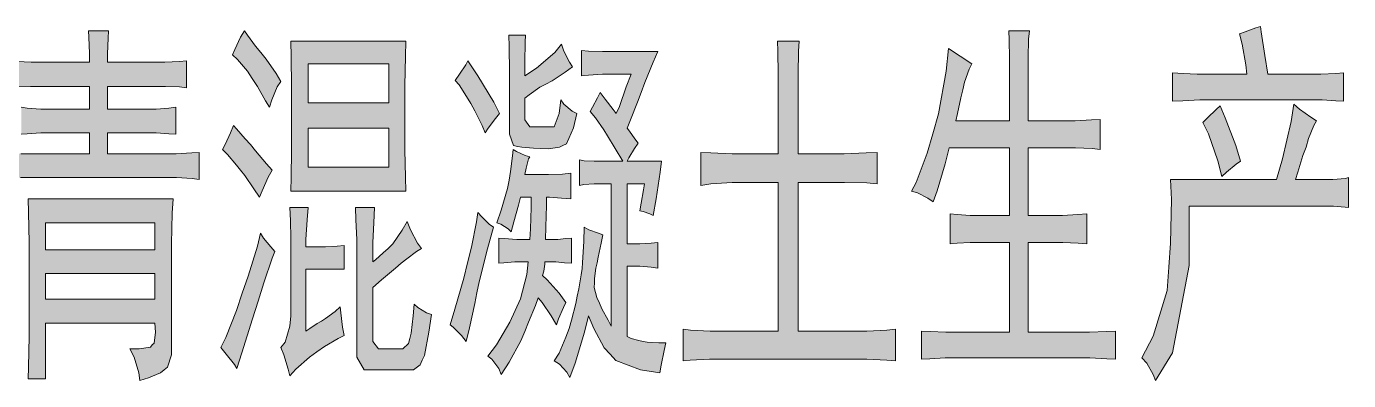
# Model space of a CAD drawing. Header units: millimetres. Extents: x 0 to 829, y 0 to 586.
# Drawn here: x 786.23 to 796.97, y 82.3 to 85.17 of the extents above; entities that cross this region are included whole.
import ezdxf

# ---------------------------------------------------------------- set-up
doc = ezdxf.new("R2010")
doc.units = ezdxf.units.MM

msp = doc.modelspace()

# ---------------------------------------------------------------- hatches: boundary and pattern name
h = msp.add_hatch(color=0)
h.dxf.hatch_style = 2
h.paths.add_polyline_path([(786.892, 85.139389), (786.888472, 85.079417), (786.884944, 84.952417), (786.884944, 84.885389), (787.287111, 84.885389), (787.350611, 84.885389), (787.470556, 84.888917), (787.527, 84.895972), (787.527, 84.67725), (787.470556, 84.684306), (787.354139, 84.687833), (787.294167, 84.687833), (786.884944, 84.687833), (786.884944, 84.504389), (787.234194, 84.504389), (787.280056, 84.504389), (787.382361, 84.511444), (787.438806, 84.5185), (787.438806, 84.299778), (787.382361, 84.303306), (787.280056, 84.310361), (787.234194, 84.310361), (786.884944, 84.310361), (786.884944, 84.141028), (787.371778, 84.141028), (787.442333, 84.141028), (787.569333, 84.148083), (787.629306, 84.151611), (787.629306, 83.932889), (787.572861, 83.939944), (787.445861, 83.947), (787.371778, 83.947), (786.232306, 83.947), (786.175861, 83.947), (786.055917, 83.939944), (785.999472, 83.932889), (785.999472, 84.151611), (786.059444, 84.148083), (786.179389, 84.141028), (786.232306, 84.141028), (786.736778, 84.141028), (786.736778, 84.310361), (786.401639, 84.310361), (786.341667, 84.310361), (786.232306, 84.303306), (786.182917, 84.299778), (786.182917, 84.5185), (786.232306, 84.511444), (786.341667, 84.504389), (786.401639, 84.504389), (786.736778, 84.504389), (786.736778, 84.687833), (786.3205, 84.687833), (786.257, 84.687833), (786.144111, 84.684306), (786.094722, 84.67725), (786.094722, 84.895972), (786.151167, 84.888917), (786.264056, 84.885389), (786.3205, 84.885389), (786.736778, 84.885389), (786.736778, 84.955944), (786.73325, 85.086472), (786.729722, 85.139389)])
h = msp.add_hatch(color=0)
h.dxf.hatch_style = 2
h.paths.add_polyline_path([(787.996194, 85.139389), (788.020889, 85.104111), (788.087917, 85.015917), (788.13025, 84.963), (788.172583, 84.910083), (788.253722, 84.793667), (788.292528, 84.726639), (788.264306, 84.684306), (788.218444, 84.578472), (788.200806, 84.5185), (788.169056, 84.571417), (788.102028, 84.687833), (788.059694, 84.751333), (788.020889, 84.811306), (787.93975, 84.906556), (787.900944, 84.945361), (787.918583, 84.987694), (787.964444, 85.086472)])
h = msp.add_hatch(color=0)
h.dxf.hatch_style = 2
h.paths.add_polyline_path([(793.90875, 84.871278), (793.887583, 84.828944), (793.848778, 84.723111), (793.834667, 84.659611), (793.820556, 84.596111), (793.792333, 84.469111), (793.778222, 84.409139), (794.215667, 84.409139), (794.215667, 84.836), (794.215667, 84.913611), (794.212139, 85.065306), (794.208611, 85.139389), (794.377944, 85.139389), (794.370889, 85.072361), (794.367361, 84.920667), (794.367361, 84.836), (794.367361, 84.409139), (794.691917, 84.409139), (794.748361, 84.409139), (794.882417, 84.416194), (794.952972, 84.419722), (794.952972, 84.176306), (794.885944, 84.183361), (794.751889, 84.190417), (794.691917, 84.190417), (794.367361, 84.190417), (794.367361, 83.640083), (794.596667, 83.640083), (794.646056, 83.640083), (794.769528, 83.647139), (794.843611, 83.654194), (794.843611, 83.410778), (794.773056, 83.414306), (794.649583, 83.421361), (794.596667, 83.421361), (794.367361, 83.421361), (794.367361, 82.691111), (794.808333, 82.691111), (794.864778, 82.691111), (795.002361, 82.698167), (795.076444, 82.701694), (795.076444, 82.472389), (795.005889, 82.475917), (794.868306, 82.482972), (794.808333, 82.482972), (793.753528, 82.482972), (793.693556, 82.482972), (793.566556, 82.475917), (793.499528, 82.472389), (793.499528, 82.701694), (793.570083, 82.698167), (793.697083, 82.691111), (793.753528, 82.691111), (794.215667, 82.691111), (794.215667, 83.421361), (793.944028, 83.421361), (793.894639, 83.421361), (793.788806, 83.414306), (793.732361, 83.410778), (793.732361, 83.654194), (793.788806, 83.647139), (793.894639, 83.640083), (793.944028, 83.640083), (794.215667, 83.640083), (794.215667, 84.190417), (793.725306, 84.190417), (793.693556, 84.059889), (793.626528, 83.841167), (793.594778, 83.749444), (793.552444, 83.781194), (793.467778, 83.823528), (793.418389, 83.837639), (793.457194, 83.908194), (793.545389, 84.144556), (793.59125, 84.303306), (793.637111, 84.465583), (793.700611, 84.811306), (793.71825, 84.99475)])
h = msp.add_hatch(color=0)
h.dxf.hatch_style = 2
h.paths.add_polyline_path([(796.254722, 85.174667), (796.261778, 85.132333), (796.29, 84.938306), (796.314694, 84.786611), (796.678056, 84.786611), (796.745083, 84.786611), (796.868556, 84.793667), (796.928528, 84.797194), (796.928528, 84.567889), (796.868556, 84.571417), (796.755667, 84.578472), (796.699222, 84.578472), (795.817278, 84.578472), (795.760833, 84.578472), (795.62325, 84.571417), (795.538583, 84.567889), (795.538583, 84.797194), (795.626778, 84.793667), (795.739667, 84.786611), (795.764361, 84.786611), (796.145361, 84.786611), (796.134778, 84.864222), (796.106556, 85.030028), (796.085389, 85.114694), (796.13125, 85.132333), (796.215917, 85.164083)])
h = msp.add_hatch(color=0)
h.paths.add_polyline_path([(789.308528, 85.054722), (789.305, 84.93125), (789.301472, 84.694889), (789.301472, 84.578472), (789.301472, 84.275083), (789.301472, 84.172778), (789.305, 83.950528), (789.308528, 83.837639), (788.373667, 83.837639), (788.377194, 83.950528), (788.380722, 84.165722), (788.380722, 84.260972), (788.380722, 84.578472), (788.380722, 84.687833), (788.377194, 84.927722), (788.373667, 85.054722)])
h.paths.add_polyline_path([(789.170944, 84.031667), (789.170944, 84.349167), (788.514778, 84.349167), (788.514778, 84.031667)])
h.paths.add_polyline_path([(789.170944, 84.553778), (789.170944, 84.871278), (788.514778, 84.871278), (788.514778, 84.553778)])
h = msp.add_hatch(color=0)
h.dxf.hatch_style = 2
h.paths.add_polyline_path([(790.663194, 84.846583), (790.603222, 84.80425), (790.497389, 84.733694), (790.448, 84.705472), (790.398611, 84.680778), (790.310417, 84.620806), (790.275139, 84.592583), (790.275139, 84.469111), (790.275139, 84.416194), (790.317472, 84.35975), (790.363333, 84.35975), (790.493861, 84.35975), (790.515028, 84.35975), (790.553833, 84.469111), (790.567944, 84.578472), (790.592639, 84.543194), (790.659667, 84.48675), (790.698472, 84.469111), (790.67025, 84.352694), (790.613806, 84.222167), (790.585583, 84.208056), (790.557361, 84.193944), (790.469167, 84.179833), (790.405667, 84.183361), (790.345694, 84.186889), (790.250444, 84.193944), (790.215167, 84.201), (790.183417, 84.208056), (790.151667, 84.299778), (790.151667, 84.384444), (790.151667, 84.687833), (790.151667, 84.80425), (790.148139, 85.012389), (790.144611, 85.104111), (790.282194, 85.104111), (790.278667, 85.047667), (790.275139, 84.885389), (790.275139, 84.7725), (790.370389, 84.836), (790.518556, 84.963), (790.575, 85.030028), (790.592639, 84.973583), (790.6385, 84.885389)])
h = msp.add_hatch(color=0)
h.dxf.hatch_style = 2
h.paths.add_polyline_path([(792.335361, 84.141028), (792.335361, 84.67725), (792.335361, 84.786611), (792.331833, 84.973583), (792.328306, 85.054722), (792.504694, 85.054722), (792.501167, 84.973583), (792.497639, 84.786611), (792.497639, 84.67725), (792.497639, 84.141028), (792.776333, 84.141028), (792.871583, 84.141028), (793.0515, 84.148083), (793.139694, 84.151611), (793.139694, 83.897611), (793.055028, 83.904667), (792.875111, 83.908194), (792.776333, 83.908194), (792.497639, 83.908194), (792.497639, 82.701694), (792.966833, 82.701694), (793.055028, 82.701694), (793.217306, 82.70875), (793.287861, 82.715806), (793.287861, 82.458278), (793.217306, 82.465333), (793.055028, 82.472389), (792.966833, 82.472389), (791.87675, 82.472389), (791.777972, 82.472389), (791.619222, 82.465333), (791.562778, 82.458278), (791.562778, 82.715806), (791.62275, 82.70875), (791.7815, 82.701694), (791.87675, 82.701694), (792.335361, 82.701694), (792.335361, 83.908194), (792.053139, 83.908194), (791.961417, 83.908194), (791.788556, 83.897611), (791.707417, 83.8835), (791.707417, 84.151611), (791.788556, 84.148083), (791.961417, 84.141028), (792.053139, 84.141028)])
h = msp.add_hatch(color=0)
h.dxf.hatch_style = 2
h.paths.add_polyline_path([(789.813, 84.895972), (789.894139, 84.7725), (790.024667, 84.560833), (790.070528, 84.469111), (790.038778, 84.426778), (789.978806, 84.349167), (789.954111, 84.310361), (789.929417, 84.370333), (789.869444, 84.490278), (789.837694, 84.55025), (789.802417, 84.606694), (789.742444, 84.701944), (789.710694, 84.737222), (789.745972, 84.786611), (789.795361, 84.864222)])
h = msp.add_hatch(color=0)
h.dxf.hatch_style = 2
h.paths.add_polyline_path([(790.807833, 84.483222), (790.825472, 84.5185), (790.867806, 84.596111), (790.888972, 84.638444), (790.927778, 84.585528), (790.994806, 84.500861), (791.0195, 84.469111), (791.044194, 84.525556), (791.100639, 84.684306), (791.139444, 84.786611), (790.963056, 84.786611), (790.906611, 84.786611), (790.793722, 84.779556), (790.737278, 84.7725), (790.737278, 84.980639), (790.793722, 84.973583), (790.906611, 84.970056), (790.963056, 84.970056), (791.358167, 84.970056), (791.319361, 84.885389), (791.252333, 84.719583), (791.220583, 84.638444), (791.192361, 84.560833), (791.135917, 84.416194), (791.107694, 84.349167), (791.125333, 84.324472), (791.171194, 84.260972), (791.195889, 84.225694), (791.167667, 84.183361), (791.121806, 84.109278), (791.107694, 84.081056), (791.386389, 84.081056), (791.375806, 83.992861), (791.344056, 83.774139), (791.319361, 83.640083), (791.291139, 83.654194), (791.238222, 83.671833), (791.21, 83.678889), (791.220583, 83.738861), (791.24175, 83.848222), (791.248806, 83.897611), (791.107694, 83.897611), (791.107694, 83.410778), (791.174722, 83.410778), (791.21, 83.410778), (791.301722, 83.414306), (791.358167, 83.421361), (791.358167, 83.213222), (791.301722, 83.220278), (791.21, 83.227333), (791.174722, 83.227333), (791.107694, 83.227333), (791.107694, 82.655833), (791.139444, 82.641722), (791.202944, 82.624083), (791.238222, 82.617028), (791.269972, 82.609972), (791.365222, 82.606444), (791.421667, 82.606444), (791.407556, 82.542944), (791.382861, 82.423), (791.372278, 82.363028), (791.217056, 82.387722), (791.015972, 82.461806), (790.970111, 82.514722), (790.920722, 82.564111), (790.836056, 82.722861), (790.793722, 82.825167), (790.761972, 82.691111), (790.684361, 82.440639), (790.642028, 82.324222), (790.617333, 82.366556), (790.557361, 82.433583), (790.515028, 82.458278), (790.553833, 82.521778), (790.610278, 82.652306), (790.634972, 82.722861), (790.656139, 82.789889), (790.691417, 82.923944), (790.702, 82.983917), (790.716111, 83.043889), (790.73375, 83.156778), (790.740806, 83.209694), (790.744333, 83.259083), (790.754917, 83.428417), (790.758444, 83.544833), (790.79725, 83.523667), (790.874861, 83.495444), (790.910139, 83.481333), (790.896028, 83.414306), (790.871333, 83.301417), (790.864278, 83.255556), (790.853694, 83.213222), (790.843111, 83.128556), (790.843111, 83.093278), (790.839583, 83.054472), (790.86075, 82.973333), (790.881917, 82.927472), (790.903083, 82.881611), (790.952472, 82.789889), (790.977167, 82.7405), (790.977167, 83.897611), (790.888972, 83.897611), (790.839583, 83.897611), (790.754917, 83.890556), (790.719639, 83.8835), (790.719639, 84.091639), (790.758444, 84.084583), (790.839583, 84.081056), (790.881917, 84.081056), (791.072417, 84.081056), (790.948944, 84.285667), (790.917194, 84.335056), (790.850167, 84.433833)])
h = msp.add_hatch(color=0)
h.dxf.hatch_style = 2
h.paths.add_polyline_path([(796.709806, 84.409139), (796.688639, 84.370333), (796.646306, 84.2645), (796.625139, 84.193944), (796.600444, 84.126917), (796.558111, 83.992861), (796.540472, 83.932889), (796.76625, 83.932889), (796.843861, 83.932889), (796.946167, 83.939944), (796.970861, 83.947), (796.970861, 83.703583), (796.942639, 83.707111), (796.847389, 83.714167), (796.780361, 83.714167), (795.676167, 83.714167), (795.676167, 83.234389), (795.538583, 82.525306), (795.401, 82.299528), (795.383361, 82.348917), (795.330444, 82.440639), (795.291639, 82.482972), (795.383361, 82.659361), (795.49625, 83.029778), (795.510361, 83.220278), (795.524472, 83.414306), (795.531528, 83.770611), (795.524472, 83.932889), (796.38525, 83.932889), (796.434639, 84.098694), (796.505194, 84.402083), (796.526361, 84.543194), (796.572222, 84.504389), (796.663944, 84.437361)])
h = msp.add_hatch(color=0)
h.dxf.hatch_style = 2
h.paths.add_polyline_path([(795.926639, 84.529083), (795.968972, 84.433833), (796.053639, 84.208056), (796.092444, 84.081056), (796.057167, 84.056361), (795.979556, 83.992861), (795.94075, 83.957583), (795.909, 84.084583), (795.831389, 84.303306), (795.785528, 84.395028), (795.824333, 84.433833), (795.894889, 84.500861)])
h = msp.add_hatch(color=0)
h.dxf.hatch_style = 2
h.paths.add_polyline_path([(787.908, 84.370333), (787.932694, 84.342111), (788.00325, 84.260972), (788.045583, 84.215111), (788.087917, 84.165722), (788.176111, 84.059889), (788.221972, 84.006972), (788.190222, 83.950528), (788.140833, 83.841167), (788.119667, 83.78825), (788.073806, 83.855278), (787.999722, 83.964639), (787.964444, 84.006972), (787.932694, 84.049306), (787.858611, 84.133972), (787.819806, 84.176306), (787.840972, 84.215111), (787.883306, 84.310361)])
h = msp.add_hatch(color=0)
h.dxf.hatch_style = 2
h.paths.add_polyline_path([(790.419778, 83.15325), (790.458583, 83.117972), (790.553833, 83.008611), (790.610278, 82.934528), (790.589111, 82.892194), (790.550306, 82.800472), (790.532667, 82.751083), (790.490333, 82.825167), (790.41625, 82.934528), (790.3845, 82.969806), (790.363333, 82.909833), (790.306889, 82.77225), (790.275139, 82.698167), (790.243389, 82.620556), (790.148139, 82.447694), (790.084639, 82.348917), (790.063472, 82.398306), (790.007028, 82.472389), (789.975278, 82.497083), (790.045833, 82.588806), (790.155194, 82.77225), (790.197528, 82.8675), (790.239861, 82.96275), (790.292778, 83.160306), (790.303361, 83.262611), (790.239861, 83.262611), (790.194, 83.262611), (790.105806, 83.255556), (790.063472, 83.252028), (790.063472, 83.456639), (790.109333, 83.453111), (790.211639, 83.446056), (790.268083, 83.446056), (790.317472, 83.446056), (790.321, 83.530722), (790.328056, 83.703583), (790.328056, 83.78825), (790.239861, 83.78825), (790.22575, 83.72475), (790.186944, 83.587167), (790.165778, 83.506028), (790.141083, 83.530722), (790.081111, 83.569528), (790.049361, 83.580111), (790.084639, 83.682417), (790.134028, 83.858806), (790.148139, 83.925833), (790.158722, 83.996389), (790.176361, 84.123389), (790.179889, 84.176306), (790.208111, 84.158667), (790.278667, 84.126917), (790.317472, 84.116333), (790.306889, 84.098694), (790.285722, 84.024611), (790.275139, 83.971694), (790.419778, 83.971694), (790.469167, 83.971694), (790.582056, 83.975222), (790.649083, 83.982278), (790.649083, 83.774139), (790.575, 83.781194), (790.476222, 83.78825), (790.451528, 83.78825), (790.451528, 83.721222), (790.448, 83.548361), (790.444472, 83.446056), (790.515028, 83.446056), (790.54325, 83.446056), (790.610278, 83.453111), (790.656139, 83.456639), (790.656139, 83.252028), (790.599694, 83.255556), (790.529139, 83.262611), (790.507972, 83.262611), (790.437417, 83.262611), (790.437417, 83.244972), (790.430361, 83.188528)])
h = msp.add_hatch(color=0)
h.paths.add_polyline_path([(787.064861, 82.557056), (787.142472, 82.557056), (787.234194, 82.571167), (787.248306, 82.588806), (787.262417, 82.602917), (787.273, 82.691111), (787.269472, 82.765194), (786.380472, 82.765194), (786.380472, 82.313639), (786.239361, 82.313639), (786.242889, 82.408889), (786.246417, 82.659361), (786.246417, 82.811056), (786.246417, 83.287306), (786.246417, 83.421361), (786.242889, 83.664778), (786.239361, 83.774139), (787.417639, 83.774139), (787.410583, 83.657722), (787.403528, 83.410778), (787.403528, 83.276722), (787.403528, 82.58175), (787.403528, 82.507667), (787.371778, 82.408889), (787.343556, 82.387722), (787.315333, 82.363028), (787.216556, 82.320694), (787.146, 82.299528), (787.138944, 82.363028), (787.100139, 82.490028)])
h.paths.add_polyline_path([(787.269472, 83.361389), (787.269472, 83.580111), (786.380472, 83.580111), (786.380472, 83.361389)])
h.paths.add_polyline_path([(787.269472, 82.959222), (787.269472, 83.167361), (786.380472, 83.167361), (786.380472, 82.959222)])
h = msp.add_hatch(color=0)
h.dxf.hatch_style = 2
h.paths.add_polyline_path([(788.292528, 82.567639), (788.327806, 82.609972), (788.366611, 82.7405), (788.373667, 82.825167), (788.373667, 83.410778), (788.373667, 83.453111), (788.370139, 83.59775), (788.366611, 83.703583), (788.514778, 83.703583), (788.507722, 83.604806), (788.497139, 83.446056), (788.497139, 83.386083), (788.617083, 83.386083), (788.655889, 83.386083), (788.751139, 83.389611), (788.807583, 83.396667), (788.807583, 83.202639), (788.497139, 83.202639), (788.497139, 82.701694), (788.528889, 82.722861), (788.588861, 82.761667), (788.624139, 82.782833), (788.655889, 82.804), (788.7335, 82.860444), (788.775833, 82.89925), (788.779361, 82.849861), (788.793472, 82.733444), (788.807583, 82.666417), (788.758194, 82.641722), (788.648833, 82.574694), (788.585333, 82.532361), (788.525361, 82.490028), (788.416, 82.39125), (788.366611, 82.338333), (788.3525, 82.39125), (788.317222, 82.507667)])
h = msp.add_hatch(color=0)
h.dxf.hatch_style = 2
h.paths.add_polyline_path([(789.054528, 83.703583), (789.047472, 83.580111), (789.040417, 83.421361), (789.040417, 83.386083), (789.040417, 83.262611), (789.061583, 83.28025), (789.125083, 83.336694), (789.163889, 83.371972), (789.202694, 83.410778), (789.280306, 83.520139), (789.319111, 83.590694), (789.347333, 83.523667), (789.403778, 83.414306), (789.435528, 83.371972), (789.396722, 83.347278), (789.315583, 83.287306), (789.269722, 83.252028), (789.223861, 83.213222), (789.110972, 83.117972), (789.040417, 83.054472), (789.040417, 82.677), (789.040417, 82.617028), (789.086278, 82.557056), (789.135667, 82.557056), (789.252083, 82.557056), (789.283833, 82.557056), (789.329694, 82.599389), (789.340278, 82.641722), (789.350861, 82.684056), (789.3685, 82.825167), (789.375556, 82.920417), (789.407306, 82.892194), (789.477861, 82.849861), (789.516667, 82.83575), (789.4955, 82.691111), (789.460222, 82.504139), (789.442583, 82.465333), (789.424944, 82.426528), (789.372028, 82.387722), (789.340278, 82.387722), (789.033361, 82.387722), (788.969861, 82.387722), (788.909889, 82.490028), (788.909889, 82.592333), (788.909889, 83.386083), (788.909889, 83.446056), (788.902833, 83.604806), (788.899306, 83.703583)])
h = msp.add_hatch(color=0)
h.dxf.hatch_style = 2
h.paths.add_polyline_path([(789.668361, 82.751083), (789.707167, 82.878083), (789.78125, 83.132083), (789.809472, 83.255556), (789.841222, 83.382556), (789.883556, 83.587167), (789.894139, 83.664778), (789.925889, 83.6295), (789.985861, 83.569528), (790.021139, 83.544833), (789.97175, 83.368444), (789.904722, 83.100333), (789.887083, 83.012139), (789.869444, 82.923944), (789.827111, 82.726389), (789.798889, 82.617028), (789.760083, 82.666417), (789.693056, 82.733444)])
h = msp.add_hatch(color=0)
h.dxf.hatch_style = 2
h.paths.add_polyline_path([(788.243139, 83.347278), (788.221972, 83.294361), (788.154944, 83.093278), (788.109083, 82.945111), (788.063222, 82.800472), (787.975028, 82.525306), (787.936222, 82.398306), (787.915056, 82.430056), (787.848028, 82.514722), (787.805694, 82.567639), (787.8445, 82.648778), (787.932694, 82.8675), (787.978556, 83.008611), (788.027944, 83.146194), (788.102028, 83.389611), (788.126722, 83.495444), (788.151417, 83.456639), (788.211389, 83.386083)])

# ---------------------------------------------------------------- linework, layer by layer
at = {"color": 0, "lineweight": 0}
for points in [[(786.151167, 84.888917), (786.264056, 84.885389), (786.3205, 84.885389), (786.736778, 84.885389), (786.736778, 84.955944), (786.73325, 85.086472), (786.729722, 85.139389), (786.892, 85.139389), (786.888472, 85.079417), (786.884944, 84.952417), (786.884944, 84.885389), (787.287111, 84.885389), (787.350611, 84.885389), (787.470556, 84.888917), (787.527, 84.895972), (787.527, 84.67725), (787.470556, 84.684306), (787.354139, 84.687833), (787.294167, 84.687833), (786.884944, 84.687833), (786.884944, 84.504389), (787.234194, 84.504389), (787.280056, 84.504389), (787.382361, 84.511444), (787.438806, 84.5185), (787.438806, 84.299778), (787.382361, 84.303306), (787.280056, 84.310361), (787.234194, 84.310361), (786.884944, 84.310361), (786.884944, 84.141028), (787.371778, 84.141028), (787.442333, 84.141028), (787.569333, 84.148083), (787.629306, 84.151611), (787.629306, 83.932889), (787.572861, 83.939944), (787.445861, 83.947), (787.371778, 83.947), (786.232306, 83.947), (786.175861, 83.947)], [(786.182917, 84.5185), (786.232306, 84.511444), (786.341667, 84.504389), (786.401639, 84.504389), (786.736778, 84.504389), (786.736778, 84.687833), (786.3205, 84.687833), (786.257, 84.687833), (786.144111, 84.684306)], [(786.179389, 84.141028), (786.232306, 84.141028), (786.736778, 84.141028), (786.736778, 84.310361), (786.401639, 84.310361), (786.341667, 84.310361), (786.232306, 84.303306), (786.182917, 84.299778)]]:
    msp.add_lwpolyline(points, dxfattribs=at)
for points in [[(787.996194, 85.139389), (788.020889, 85.104111), (788.087917, 85.015917), (788.13025, 84.963), (788.172583, 84.910083), (788.253722, 84.793667), (788.292528, 84.726639), (788.264306, 84.684306), (788.218444, 84.578472), (788.200806, 84.5185), (788.169056, 84.571417), (788.102028, 84.687833), (788.059694, 84.751333), (788.020889, 84.811306), (787.93975, 84.906556), (787.900944, 84.945361), (787.918583, 84.987694), (787.964444, 85.086472)], [(793.90875, 84.871278), (793.887583, 84.828944), (793.848778, 84.723111), (793.834667, 84.659611), (793.820556, 84.596111), (793.792333, 84.469111), (793.778222, 84.409139), (794.215667, 84.409139), (794.215667, 84.836), (794.215667, 84.913611), (794.212139, 85.065306), (794.208611, 85.139389), (794.377944, 85.139389), (794.370889, 85.072361), (794.367361, 84.920667), (794.367361, 84.836), (794.367361, 84.409139), (794.691917, 84.409139), (794.748361, 84.409139), (794.882417, 84.416194), (794.952972, 84.419722), (794.952972, 84.176306), (794.885944, 84.183361), (794.751889, 84.190417), (794.691917, 84.190417), (794.367361, 84.190417), (794.367361, 83.640083), (794.596667, 83.640083), (794.646056, 83.640083), (794.769528, 83.647139), (794.843611, 83.654194), (794.843611, 83.410778), (794.773056, 83.414306), (794.649583, 83.421361), (794.596667, 83.421361), (794.367361, 83.421361), (794.367361, 82.691111), (794.808333, 82.691111), (794.864778, 82.691111), (795.002361, 82.698167), (795.076444, 82.701694), (795.076444, 82.472389), (795.005889, 82.475917), (794.868306, 82.482972), (794.808333, 82.482972), (793.753528, 82.482972), (793.693556, 82.482972), (793.566556, 82.475917), (793.499528, 82.472389), (793.499528, 82.701694), (793.570083, 82.698167), (793.697083, 82.691111), (793.753528, 82.691111), (794.215667, 82.691111), (794.215667, 83.421361), (793.944028, 83.421361), (793.894639, 83.421361), (793.788806, 83.414306), (793.732361, 83.410778), (793.732361, 83.654194), (793.788806, 83.647139), (793.894639, 83.640083), (793.944028, 83.640083), (794.215667, 83.640083), (794.215667, 84.190417), (793.725306, 84.190417), (793.693556, 84.059889), (793.626528, 83.841167), (793.594778, 83.749444), (793.552444, 83.781194), (793.467778, 83.823528), (793.418389, 83.837639), (793.457194, 83.908194), (793.545389, 84.144556), (793.59125, 84.303306), (793.637111, 84.465583), (793.700611, 84.811306), (793.71825, 84.99475)], [(796.254722, 85.174667), (796.261778, 85.132333), (796.29, 84.938306), (796.314694, 84.786611), (796.678056, 84.786611), (796.745083, 84.786611), (796.868556, 84.793667), (796.928528, 84.797194), (796.928528, 84.567889), (796.868556, 84.571417), (796.755667, 84.578472), (796.699222, 84.578472), (795.817278, 84.578472), (795.760833, 84.578472), (795.62325, 84.571417), (795.538583, 84.567889), (795.538583, 84.797194), (795.626778, 84.793667), (795.739667, 84.786611), (795.764361, 84.786611), (796.145361, 84.786611), (796.134778, 84.864222), (796.106556, 85.030028), (796.085389, 85.114694), (796.13125, 85.132333), (796.215917, 85.164083)], [(789.308528, 85.054722), (789.305, 84.93125), (789.301472, 84.694889), (789.301472, 84.578472), (789.301472, 84.275083), (789.301472, 84.172778), (789.305, 83.950528), (789.308528, 83.837639), (788.373667, 83.837639), (788.377194, 83.950528), (788.380722, 84.165722), (788.380722, 84.260972), (788.380722, 84.578472), (788.380722, 84.687833), (788.377194, 84.927722), (788.373667, 85.054722)], [(790.663194, 84.846583), (790.603222, 84.80425), (790.497389, 84.733694), (790.448, 84.705472), (790.398611, 84.680778), (790.310417, 84.620806), (790.275139, 84.592583), (790.275139, 84.469111), (790.275139, 84.416194), (790.317472, 84.35975), (790.363333, 84.35975), (790.493861, 84.35975), (790.515028, 84.35975), (790.553833, 84.469111), (790.567944, 84.578472), (790.592639, 84.543194), (790.659667, 84.48675), (790.698472, 84.469111), (790.67025, 84.352694), (790.613806, 84.222167), (790.585583, 84.208056), (790.557361, 84.193944), (790.469167, 84.179833), (790.405667, 84.183361), (790.345694, 84.186889), (790.250444, 84.193944), (790.215167, 84.201), (790.183417, 84.208056), (790.151667, 84.299778), (790.151667, 84.384444), (790.151667, 84.687833), (790.151667, 84.80425), (790.148139, 85.012389), (790.144611, 85.104111), (790.282194, 85.104111), (790.278667, 85.047667), (790.275139, 84.885389), (790.275139, 84.7725), (790.370389, 84.836), (790.518556, 84.963), (790.575, 85.030028), (790.592639, 84.973583), (790.6385, 84.885389)], [(792.335361, 84.141028), (792.335361, 84.67725), (792.335361, 84.786611), (792.331833, 84.973583), (792.328306, 85.054722), (792.504694, 85.054722), (792.501167, 84.973583), (792.497639, 84.786611), (792.497639, 84.67725), (792.497639, 84.141028), (792.776333, 84.141028), (792.871583, 84.141028), (793.0515, 84.148083), (793.139694, 84.151611), (793.139694, 83.897611), (793.055028, 83.904667), (792.875111, 83.908194), (792.776333, 83.908194), (792.497639, 83.908194), (792.497639, 82.701694), (792.966833, 82.701694), (793.055028, 82.701694), (793.217306, 82.70875), (793.287861, 82.715806), (793.287861, 82.458278), (793.217306, 82.465333), (793.055028, 82.472389), (792.966833, 82.472389), (791.87675, 82.472389), (791.777972, 82.472389), (791.619222, 82.465333), (791.562778, 82.458278), (791.562778, 82.715806), (791.62275, 82.70875), (791.7815, 82.701694), (791.87675, 82.701694), (792.335361, 82.701694), (792.335361, 83.908194), (792.053139, 83.908194), (791.961417, 83.908194), (791.788556, 83.897611), (791.707417, 83.8835), (791.707417, 84.151611), (791.788556, 84.148083), (791.961417, 84.141028), (792.053139, 84.141028)], [(789.813, 84.895972), (789.894139, 84.7725), (790.024667, 84.560833), (790.070528, 84.469111), (790.038778, 84.426778), (789.978806, 84.349167), (789.954111, 84.310361), (789.929417, 84.370333), (789.869444, 84.490278), (789.837694, 84.55025), (789.802417, 84.606694), (789.742444, 84.701944), (789.710694, 84.737222), (789.745972, 84.786611), (789.795361, 84.864222)], [(790.807833, 84.483222), (790.825472, 84.5185), (790.867806, 84.596111), (790.888972, 84.638444), (790.927778, 84.585528), (790.994806, 84.500861), (791.0195, 84.469111), (791.044194, 84.525556), (791.100639, 84.684306), (791.139444, 84.786611), (790.963056, 84.786611), (790.906611, 84.786611), (790.793722, 84.779556), (790.737278, 84.7725), (790.737278, 84.980639), (790.793722, 84.973583), (790.906611, 84.970056), (790.963056, 84.970056), (791.358167, 84.970056), (791.319361, 84.885389), (791.252333, 84.719583), (791.220583, 84.638444), (791.192361, 84.560833), (791.135917, 84.416194), (791.107694, 84.349167), (791.125333, 84.324472), (791.171194, 84.260972), (791.195889, 84.225694), (791.167667, 84.183361), (791.121806, 84.109278), (791.107694, 84.081056), (791.386389, 84.081056), (791.375806, 83.992861), (791.344056, 83.774139), (791.319361, 83.640083), (791.291139, 83.654194), (791.238222, 83.671833), (791.21, 83.678889), (791.220583, 83.738861), (791.24175, 83.848222), (791.248806, 83.897611), (791.107694, 83.897611), (791.107694, 83.410778), (791.174722, 83.410778), (791.21, 83.410778), (791.301722, 83.414306), (791.358167, 83.421361), (791.358167, 83.213222), (791.301722, 83.220278), (791.21, 83.227333), (791.174722, 83.227333), (791.107694, 83.227333), (791.107694, 82.655833), (791.139444, 82.641722), (791.202944, 82.624083), (791.238222, 82.617028), (791.269972, 82.609972), (791.365222, 82.606444), (791.421667, 82.606444), (791.407556, 82.542944), (791.382861, 82.423), (791.372278, 82.363028), (791.217056, 82.387722), (791.015972, 82.461806), (790.970111, 82.514722), (790.920722, 82.564111), (790.836056, 82.722861), (790.793722, 82.825167), (790.761972, 82.691111), (790.684361, 82.440639), (790.642028, 82.324222), (790.617333, 82.366556), (790.557361, 82.433583), (790.515028, 82.458278), (790.553833, 82.521778), (790.610278, 82.652306), (790.634972, 82.722861), (790.656139, 82.789889), (790.691417, 82.923944), (790.702, 82.983917), (790.716111, 83.043889), (790.73375, 83.156778), (790.740806, 83.209694), (790.744333, 83.259083), (790.754917, 83.428417), (790.758444, 83.544833), (790.79725, 83.523667), (790.874861, 83.495444), (790.910139, 83.481333), (790.896028, 83.414306), (790.871333, 83.301417), (790.864278, 83.255556), (790.853694, 83.213222), (790.843111, 83.128556), (790.843111, 83.093278), (790.839583, 83.054472), (790.86075, 82.973333), (790.881917, 82.927472), (790.903083, 82.881611), (790.952472, 82.789889), (790.977167, 82.7405), (790.977167, 83.897611), (790.888972, 83.897611), (790.839583, 83.897611), (790.754917, 83.890556), (790.719639, 83.8835), (790.719639, 84.091639), (790.758444, 84.084583), (790.839583, 84.081056), (790.881917, 84.081056), (791.072417, 84.081056), (790.948944, 84.285667), (790.917194, 84.335056), (790.850167, 84.433833)], [(789.170944, 84.553778), (789.170944, 84.871278), (788.514778, 84.871278), (788.514778, 84.553778)], [(796.709806, 84.409139), (796.688639, 84.370333), (796.646306, 84.2645), (796.625139, 84.193944), (796.600444, 84.126917), (796.558111, 83.992861), (796.540472, 83.932889), (796.76625, 83.932889), (796.843861, 83.932889), (796.946167, 83.939944), (796.970861, 83.947), (796.970861, 83.703583), (796.942639, 83.707111), (796.847389, 83.714167), (796.780361, 83.714167), (795.676167, 83.714167), (795.676167, 83.234389), (795.538583, 82.525306), (795.401, 82.299528), (795.383361, 82.348917), (795.330444, 82.440639), (795.291639, 82.482972), (795.383361, 82.659361), (795.49625, 83.029778), (795.510361, 83.220278), (795.524472, 83.414306), (795.531528, 83.770611), (795.524472, 83.932889), (796.38525, 83.932889), (796.434639, 84.098694), (796.505194, 84.402083), (796.526361, 84.543194), (796.572222, 84.504389), (796.663944, 84.437361)], [(795.926639, 84.529083), (795.968972, 84.433833), (796.053639, 84.208056), (796.092444, 84.081056), (796.057167, 84.056361), (795.979556, 83.992861), (795.94075, 83.957583), (795.909, 84.084583), (795.831389, 84.303306), (795.785528, 84.395028), (795.824333, 84.433833), (795.894889, 84.500861)], [(787.908, 84.370333), (787.932694, 84.342111), (788.00325, 84.260972), (788.045583, 84.215111), (788.087917, 84.165722), (788.176111, 84.059889), (788.221972, 84.006972), (788.190222, 83.950528), (788.140833, 83.841167), (788.119667, 83.78825), (788.073806, 83.855278), (787.999722, 83.964639), (787.964444, 84.006972), (787.932694, 84.049306), (787.858611, 84.133972), (787.819806, 84.176306), (787.840972, 84.215111), (787.883306, 84.310361)], [(789.170944, 84.031667), (789.170944, 84.349167), (788.514778, 84.349167), (788.514778, 84.031667)], [(790.419778, 83.15325), (790.458583, 83.117972), (790.553833, 83.008611), (790.610278, 82.934528), (790.589111, 82.892194), (790.550306, 82.800472), (790.532667, 82.751083), (790.490333, 82.825167), (790.41625, 82.934528), (790.3845, 82.969806), (790.363333, 82.909833), (790.306889, 82.77225), (790.275139, 82.698167), (790.243389, 82.620556), (790.148139, 82.447694), (790.084639, 82.348917), (790.063472, 82.398306), (790.007028, 82.472389), (789.975278, 82.497083), (790.045833, 82.588806), (790.155194, 82.77225), (790.197528, 82.8675), (790.239861, 82.96275), (790.292778, 83.160306), (790.303361, 83.262611), (790.239861, 83.262611), (790.194, 83.262611), (790.105806, 83.255556), (790.063472, 83.252028), (790.063472, 83.456639), (790.109333, 83.453111), (790.211639, 83.446056), (790.268083, 83.446056), (790.317472, 83.446056), (790.321, 83.530722), (790.328056, 83.703583), (790.328056, 83.78825), (790.239861, 83.78825), (790.22575, 83.72475), (790.186944, 83.587167), (790.165778, 83.506028), (790.141083, 83.530722), (790.081111, 83.569528), (790.049361, 83.580111), (790.084639, 83.682417), (790.134028, 83.858806), (790.148139, 83.925833), (790.158722, 83.996389), (790.176361, 84.123389), (790.179889, 84.176306), (790.208111, 84.158667), (790.278667, 84.126917), (790.317472, 84.116333), (790.306889, 84.098694), (790.285722, 84.024611), (790.275139, 83.971694), (790.419778, 83.971694), (790.469167, 83.971694), (790.582056, 83.975222), (790.649083, 83.982278), (790.649083, 83.774139), (790.575, 83.781194), (790.476222, 83.78825), (790.451528, 83.78825), (790.451528, 83.721222), (790.448, 83.548361), (790.444472, 83.446056), (790.515028, 83.446056), (790.54325, 83.446056), (790.610278, 83.453111), (790.656139, 83.456639), (790.656139, 83.252028), (790.599694, 83.255556), (790.529139, 83.262611), (790.507972, 83.262611), (790.437417, 83.262611), (790.437417, 83.244972), (790.430361, 83.188528)], [(787.064861, 82.557056), (787.142472, 82.557056), (787.234194, 82.571167), (787.248306, 82.588806), (787.262417, 82.602917), (787.273, 82.691111), (787.269472, 82.765194), (786.380472, 82.765194), (786.380472, 82.313639), (786.239361, 82.313639), (786.242889, 82.408889), (786.246417, 82.659361), (786.246417, 82.811056), (786.246417, 83.287306), (786.246417, 83.421361), (786.242889, 83.664778), (786.239361, 83.774139), (787.417639, 83.774139), (787.410583, 83.657722), (787.403528, 83.410778), (787.403528, 83.276722), (787.403528, 82.58175), (787.403528, 82.507667), (787.371778, 82.408889), (787.343556, 82.387722), (787.315333, 82.363028), (787.216556, 82.320694), (787.146, 82.299528), (787.138944, 82.363028), (787.100139, 82.490028)], [(788.292528, 82.567639), (788.327806, 82.609972), (788.366611, 82.7405), (788.373667, 82.825167), (788.373667, 83.410778), (788.373667, 83.453111), (788.370139, 83.59775), (788.366611, 83.703583), (788.514778, 83.703583), (788.507722, 83.604806), (788.497139, 83.446056), (788.497139, 83.386083), (788.617083, 83.386083), (788.655889, 83.386083), (788.751139, 83.389611), (788.807583, 83.396667), (788.807583, 83.202639), (788.497139, 83.202639), (788.497139, 82.701694), (788.528889, 82.722861), (788.588861, 82.761667), (788.624139, 82.782833), (788.655889, 82.804), (788.7335, 82.860444), (788.775833, 82.89925), (788.779361, 82.849861), (788.793472, 82.733444), (788.807583, 82.666417), (788.758194, 82.641722), (788.648833, 82.574694), (788.585333, 82.532361), (788.525361, 82.490028), (788.416, 82.39125), (788.366611, 82.338333), (788.3525, 82.39125), (788.317222, 82.507667)], [(789.054528, 83.703583), (789.047472, 83.580111), (789.040417, 83.421361), (789.040417, 83.386083), (789.040417, 83.262611), (789.061583, 83.28025), (789.125083, 83.336694), (789.163889, 83.371972), (789.202694, 83.410778), (789.280306, 83.520139), (789.319111, 83.590694), (789.347333, 83.523667), (789.403778, 83.414306), (789.435528, 83.371972), (789.396722, 83.347278), (789.315583, 83.287306), (789.269722, 83.252028), (789.223861, 83.213222), (789.110972, 83.117972), (789.040417, 83.054472), (789.040417, 82.677), (789.040417, 82.617028), (789.086278, 82.557056), (789.135667, 82.557056), (789.252083, 82.557056), (789.283833, 82.557056), (789.329694, 82.599389), (789.340278, 82.641722), (789.350861, 82.684056), (789.3685, 82.825167), (789.375556, 82.920417), (789.407306, 82.892194), (789.477861, 82.849861), (789.516667, 82.83575), (789.4955, 82.691111), (789.460222, 82.504139), (789.442583, 82.465333), (789.424944, 82.426528), (789.372028, 82.387722), (789.340278, 82.387722), (789.033361, 82.387722), (788.969861, 82.387722), (788.909889, 82.490028), (788.909889, 82.592333), (788.909889, 83.386083), (788.909889, 83.446056), (788.902833, 83.604806), (788.899306, 83.703583)], [(789.668361, 82.751083), (789.707167, 82.878083), (789.78125, 83.132083), (789.809472, 83.255556), (789.841222, 83.382556), (789.883556, 83.587167), (789.894139, 83.664778), (789.925889, 83.6295), (789.985861, 83.569528), (790.021139, 83.544833), (789.97175, 83.368444), (789.904722, 83.100333), (789.887083, 83.012139), (789.869444, 82.923944), (789.827111, 82.726389), (789.798889, 82.617028), (789.760083, 82.666417), (789.693056, 82.733444)], [(787.269472, 83.361389), (787.269472, 83.580111), (786.380472, 83.580111), (786.380472, 83.361389)], [(788.243139, 83.347278), (788.221972, 83.294361), (788.154944, 83.093278), (788.109083, 82.945111), (788.063222, 82.800472), (787.975028, 82.525306), (787.936222, 82.398306), (787.915056, 82.430056), (787.848028, 82.514722), (787.805694, 82.567639), (787.8445, 82.648778), (787.932694, 82.8675), (787.978556, 83.008611), (788.027944, 83.146194), (788.102028, 83.389611), (788.126722, 83.495444), (788.151417, 83.456639), (788.211389, 83.386083)], [(787.269472, 82.959222), (787.269472, 83.167361), (786.380472, 83.167361), (786.380472, 82.959222)]]:
    msp.add_lwpolyline(points, close=True, dxfattribs=at)

doc.saveas('drawing.dxf')
